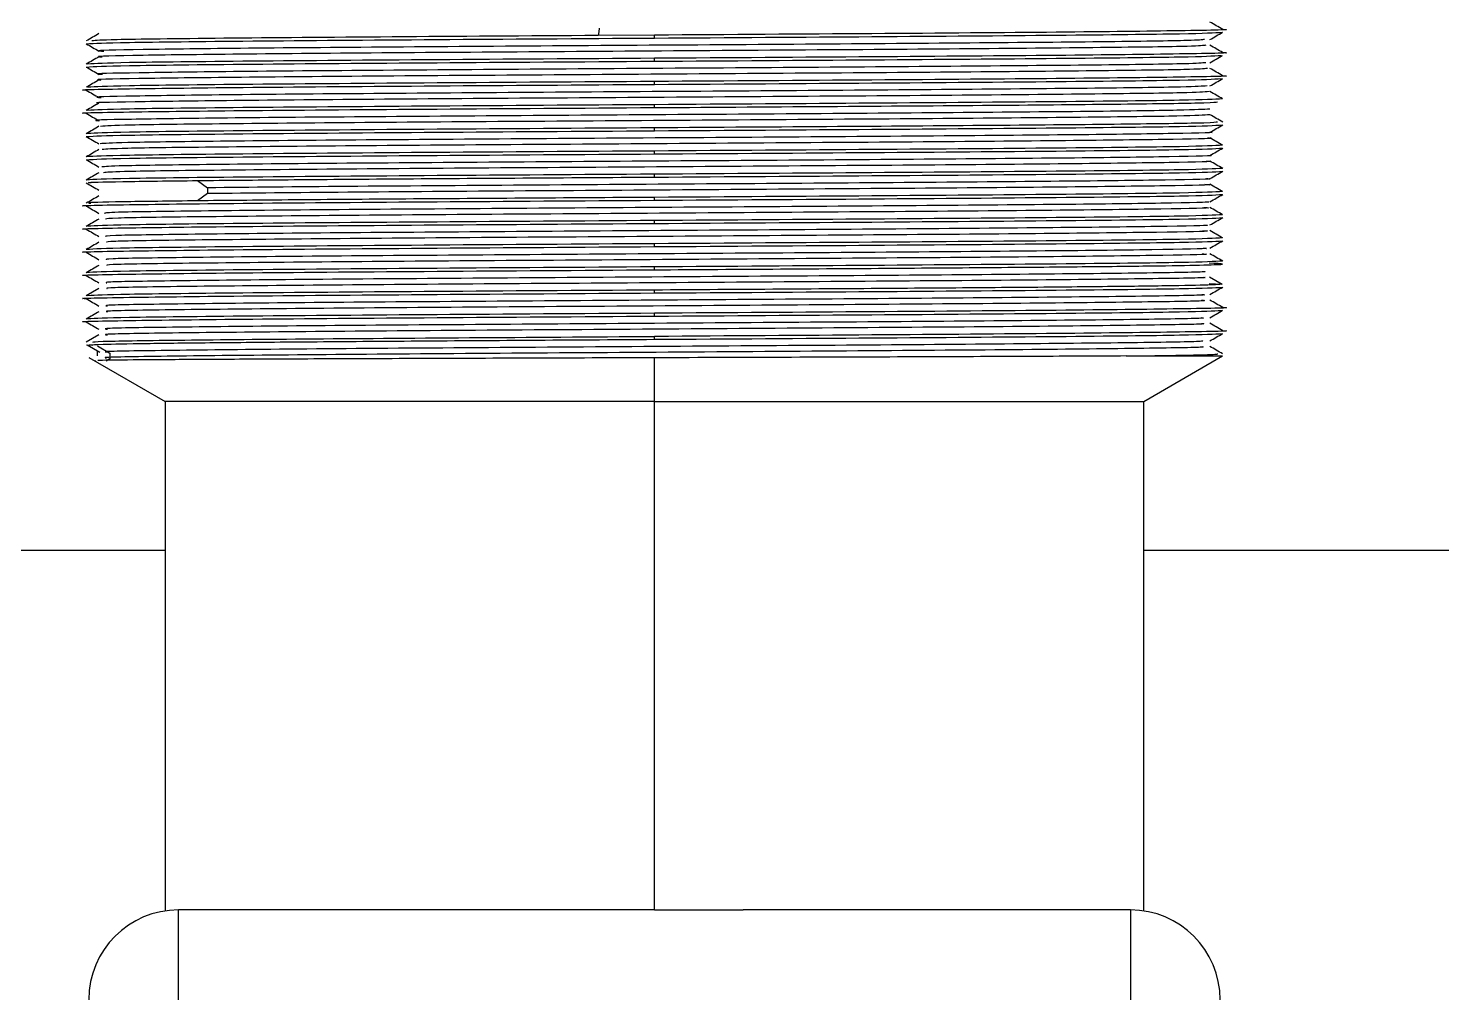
# Model space of a CAD drawing. Header units: millimetres. Extents: x 101 to 291, y 114 to 180.
# Drawn here: x 249.4 to 257.27, y 171.7 to 177.11 of the extents above; entities that cross this region are included whole.
import ezdxf

# ---------------------------------------------------------------- set-up
doc = ezdxf.new("R2010")
doc.units = ezdxf.units.MM

msp = doc.modelspace()

# ---------------------------------------------------------------- linework, layer by layer
at = {"color": 7, "linetype": 'Continuous', "lineweight": 25}
for p, q in [((252.8836, 177.069), (252.5696, 177.067)), ((252.8836, 177.0529), (252.8836, 177.069)), ((252.8836, 176.9239), (252.8836, 176.94)), ((252.8836, 176.7949), (252.8836, 176.811)), ((252.8836, 176.6659), (252.8836, 176.682)), ((252.8836, 176.5369), (252.8836, 176.553)), ((252.8836, 176.4079), (252.8836, 176.424)), ((252.8836, 176.2789), (252.8836, 176.295)), ((250.3953, 176.2194), (250.3953, 176.1871)), ((252.8836, 176.1499), (252.8836, 176.166)), ((252.8836, 176.0209), (252.8836, 176.037)), ((252.8836, 175.8919), (252.8836, 175.908)), ((252.8836, 175.7629), (252.8836, 175.779)), ((255.9718, 175.6867), (256.0454, 175.6822)), ((249.7906, 175.6585), (249.7197, 175.6176)), ((252.8836, 175.6339), (252.8836, 175.65)), ((252.8836, 175.5049), (252.8836, 175.521)), ((252.8836, 175.3759), (252.8836, 175.392)), ((249.7561, 175.3415), (249.7208, 175.3441)), ((249.7824, 175.3395), (249.8508, 175.2992)), ((249.7824, 175.2831), (249.7824, 175.3119)), ((249.8508, 175.2992), (249.8508, 175.267)), ((255.5096, 175.2831), (256.0472, 175.2831)), ((255.6086, 175.0299), (256.0472, 175.2831)), ((249.735, 175.2745), (250.1586, 175.0299)), ((249.7658, 175.2572), (249.7723, 175.2569)), ((249.8508, 175.267), (249.8303, 175.2549)), ((252.8836, 175.0299), (252.8836, 175.2731)), ((250.1586, 175.0299), (250.1586, 172.1942)), ((252.8836, 175.0299), (250.1586, 175.0299)), ((252.8836, 175.0299), (255.6086, 175.0299)), ((252.8836, 172.1999), (252.8836, 175.0299)), ((255.6086, 172.1942), (255.6086, 175.0299)), ((250.1586, 174.1999), (239.6086, 174.1999)), ((266.1586, 174.1999), (255.6086, 174.1999)), ((250.2336, 171.6999), (250.2336, 172.1999)), ((252.3904, 172.1999), (250.2336, 172.1999)), ((252.8836, 172.1999), (252.3904, 172.1999)), ((252.8836, 172.1999), (253.3768, 172.1999)), ((255.5336, 172.1999), (253.3768, 172.1999)), ((255.5336, 172.1999), (255.5336, 171.6999))]:
    msp.add_line(p, q, dxfattribs=at)
at = {"color": 7, "linetype": 'Continuous', "lineweight": 25, "flags": 128}
for points in [[(252.5765, 177.1072), (252.573, 177.0871), (252.5696, 177.0669)], [(250.3391, 176.2597), (250.3672, 176.2396), (250.3952, 176.2194)], [(250.3952, 176.1871), (250.3672, 176.1669), (250.3391, 176.1468)], [(256.0442, 175.6809), (256.0088, 175.7013), (255.9734, 175.7218)], [(249.7904, 175.4005), (249.755, 175.38), (249.7196, 175.3596)], [(249.7248, 175.3452), (249.7601, 175.3248), (249.7955, 175.3043)]]:
    msp.add_lwpolyline(points, dxfattribs=at)
at = {"color": 7, "linetype": 'Continuous', "lineweight": 25}
for centre, start, end in [((250.2336, 171.6999), 90, 180), ((255.5336, 171.6999), 0, 90)]:
    msp.add_arc(centre, 0.5, start, end, dxfattribs=at)
for points, knots in [([(256.0409, 177.1015), (256.043, 177.1014), (256.1273, 177.0986), (255.847, 177.0932), (255.1883, 177.0851), (254.1234, 177.0771), (253.2969, 177.0717), (252.8836, 177.069)], [0, 0, 0, 0, 0.006501, 0.254876, 0.503251, 0.751625, 1, 1, 1, 1]), ([(256.0478, 177.101), (256.0359, 177.1078), (256.0123, 177.1215), (255.9886, 177.1352), (255.9768, 177.142)], [0, 0, 0, 0, 0.499989, 1, 1, 1, 1]), ([(249.7905, 177.0775), (249.7787, 177.0707), (249.7551, 177.0571), (249.7316, 177.0435), (249.7198, 177.0367)], [0, 0, 0, 0, 0.499989, 1, 1, 1, 1]), ([(249.7199, 177.0207), (249.7317, 177.0139), (249.7552, 177.0003), (249.7788, 176.9867), (249.7906, 176.9799)], [0, 0, 0, 0, 0.500031, 1, 1, 1, 1]), ([(249.7201, 177.0206), (249.7677, 177.0233), (249.8628, 177.0287), (250.5943, 177.0367), (251.64, 177.0448), (252.4691, 177.0502), (252.8836, 177.0529)], [0, 0, 0, 0, 0.249949, 0.499966, 0.749983, 1, 1, 1, 1]), ([(252.5696, 177.067), (252.1744, 177.0644), (251.3839, 177.0591), (250.4362, 177.0513), (249.8242, 177.044), (249.7744, 177.0392), (249.7517, 177.037)], [0, 0, 0, 0, 0.260823, 0.521648, 0.782471, 1, 1, 1, 1]), ([(255.9541, 177.0128), (255.9398, 177.0107), (255.909, 177.0063), (255.4117, 176.9994), (254.6198, 176.9922), (253.6075, 176.985), (252.5094, 176.9778), (251.4586, 176.9706), (250.5708, 176.9635), (250.0013, 176.9563), (249.7478, 176.9512), (249.8034, 176.9485), (249.809, 176.9483)], [0, 0, 0, 0, 0.095592, 0.207071, 0.31855, 0.430028, 0.541506, 0.652984, 0.764462, 0.87594, 0.987418, 1, 1, 1, 1]), ([(255.9459, 177.0446), (255.932, 177.0427), (255.9005, 177.0384), (255.4107, 177.0317), (254.62, 177.0245), (253.6074, 177.0173), (252.5094, 177.0101), (251.4584, 177.0029), (250.5716, 176.9957), (249.9987, 176.9886), (249.7462, 176.9833), (249.8084, 176.9805), (249.8179, 176.9801)], [0, 0, 0, 0, 0.088219, 0.199698, 0.311176, 0.422655, 0.534132, 0.64561, 0.757087, 0.868565, 0.980043, 1, 1, 1, 1]), ([(252.8836, 177.0529), (253.2982, 177.0556), (254.1273, 177.0609), (255.173, 177.069), (255.9045, 177.0771), (255.9996, 177.0824), (256.0471, 177.0851)], [0, 0, 0, 0, 0.2500114, 0.500023, 0.7500343, 1, 1, 1, 1]), ([(255.9767, 177.0443), (255.9885, 177.0511), (256.0121, 177.0648), (256.0357, 177.0784), (256.0475, 177.0852)], [0, 0, 0, 0, 0.500011, 1, 1, 1, 1]), ([(256.0475, 176.9721), (256.0357, 176.979), (256.0122, 176.9926), (255.9886, 177.0062), (255.9768, 177.013)], [0, 0, 0, 0, 0.500011, 1, 1, 1, 1]), ([(249.7906, 176.9485), (249.7788, 176.9417), (249.7552, 176.9281), (249.7316, 176.9145), (249.7199, 176.9077)], [0, 0, 0, 0, 0.4999688, 1, 1, 1, 1]), ([(252.8836, 176.94), (252.469, 176.9373), (251.6399, 176.9319), (250.5947, 176.9239), (249.8681, 176.9159), (249.7734, 176.9106), (249.7268, 176.908)], [0, 0, 0, 0, 0.251767, 0.503533, 0.755299, 1, 1, 1, 1]), ([(256.0409, 176.9725), (256.043, 176.9724), (256.1273, 176.9697), (255.847, 176.9642), (255.1883, 176.9561), (254.1234, 176.9481), (253.2969, 176.9427), (252.8836, 176.94)], [0, 0, 0, 0, 0.006493, 0.25487, 0.503247, 0.751623, 1, 1, 1, 1]), ([(252.8836, 176.9239), (253.2982, 176.9266), (254.1274, 176.9319), (255.1725, 176.94), (255.8986, 176.948), (255.9932, 176.9533), (256.0398, 176.9559)], [0, 0, 0, 0, 0.251945, 0.50389, 0.755835, 1, 1, 1, 1]), ([(255.9767, 176.9154), (255.9885, 176.9222), (256.0121, 176.9358), (256.0356, 176.9494), (256.0474, 176.9562)], [0, 0, 0, 0, 0.499969, 1, 1, 1, 1]), ([(249.7198, 176.8917), (249.7316, 176.8849), (249.7552, 176.8713), (249.7787, 176.8576), (249.7905, 176.8508)], [0, 0, 0, 0, 0.500011, 1, 1, 1, 1]), ([(249.7201, 176.8916), (249.7677, 176.8943), (249.8628, 176.8997), (250.5943, 176.9078), (251.64, 176.9158), (252.4691, 176.9212), (252.8836, 176.9239)], [0, 0, 0, 0, 0.249949, 0.499966, 0.749983, 1, 1, 1, 1]), ([(255.9625, 176.8838), (255.9417, 176.8816), (255.898, 176.877), (255.3758, 176.87), (254.5686, 176.8628), (253.5483, 176.8556), (252.449, 176.8484), (251.4047, 176.8413), (250.529, 176.8341), (249.9803, 176.8269), (249.7399, 176.8219), (249.7973, 176.8194), (249.8005, 176.8193)], [0, 0, 0, 0, 0.101946, 0.213388, 0.324829, 0.43627, 0.547711, 0.659151, 0.77059, 0.882028, 0.993466, 1, 1, 1, 1]), ([(255.953, 176.9156), (255.9329, 176.9135), (255.8891, 176.9091), (255.3749, 176.9023), (254.5688, 176.8951), (253.5482, 176.8879), (252.449, 176.8807), (251.4045, 176.8735), (250.5299, 176.8663), (249.9775, 176.8592), (249.739, 176.8541), (249.8036, 176.8514), (249.8107, 176.8511)], [0, 0, 0, 0, 0.094568, 0.20601, 0.317453, 0.428894, 0.540336, 0.651776, 0.763216, 0.874655, 0.986093, 1, 1, 1, 1]), ([(256.0475, 176.8432), (256.0357, 176.85), (256.0121, 176.8636), (255.9886, 176.8772), (255.9768, 176.884)], [0, 0, 0, 0, 0.500011, 1, 1, 1, 1]), ([(249.7273, 176.7624), (249.7248, 176.7625), (249.6399, 176.7652), (249.92, 176.7707), (250.579, 176.7787), (251.6438, 176.7868), (252.4703, 176.7922), (252.8836, 176.7949)], [0, 0, 0, 0, 0.007486, 0.255614, 0.503742, 0.751871, 1, 1, 1, 1]), ([(249.7905, 176.8195), (249.7787, 176.8127), (249.7551, 176.7991), (249.7316, 176.7855), (249.7198, 176.7787)], [0, 0, 0, 0, 0.5, 1, 1, 1, 1]), ([(252.8836, 176.811), (252.469, 176.8083), (251.6399, 176.8029), (250.5947, 176.7949), (249.8679, 176.7869), (249.7733, 176.7816), (249.7266, 176.779)], [0, 0, 0, 0, 0.251719, 0.503438, 0.755157, 1, 1, 1, 1]), ([(255.9609, 176.7866), (255.9339, 176.7844), (255.8769, 176.7799), (255.3379, 176.7729), (254.5168, 176.7657), (253.4887, 176.7585), (252.3889, 176.7513), (251.3513, 176.7441), (250.489, 176.737), (249.9577, 176.7298), (249.732, 176.7248), (249.7978, 176.7223), (249.802, 176.7221)], [0, 0, 0, 0, 0.100849, 0.2122933, 0.3237382, 0.4351839, 0.5466304, 0.6580773, 0.7695249, 0.8809731, 0.9924214, 1, 1, 1, 1]), ([(256.0404, 176.8435), (256.0427, 176.8434), (256.1273, 176.8406), (255.8471, 176.8352), (255.1883, 176.8271), (254.1234, 176.8191), (253.2969, 176.8137), (252.8836, 176.811)], [0, 0, 0, 0, 0.006993, 0.255245, 0.503496, 0.751748, 1, 1, 1, 1]), ([(252.8836, 176.7949), (253.2982, 176.7976), (254.1274, 176.8029), (255.1725, 176.811), (255.8988, 176.819), (255.9934, 176.8243), (256.04, 176.8269)], [0, 0, 0, 0, 0.251874, 0.503748, 0.755622, 1, 1, 1, 1]), ([(255.9766, 176.7864), (255.9884, 176.7932), (256.012, 176.8068), (256.0356, 176.8204), (256.0474, 176.8272)], [0, 0, 0, 0, 0.500008, 1, 1, 1, 1]), ([(249.7197, 176.7627), (249.7315, 176.7559), (249.7551, 176.7423), (249.7787, 176.7287), (249.7905, 176.7219)], [0, 0, 0, 0, 0.500011, 1, 1, 1, 1]), ([(255.9718, 176.7548), (255.9436, 176.7525), (255.8864, 176.7477), (255.3387, 176.7406), (254.5166, 176.7334), (253.4888, 176.7262), (252.3888, 176.7191), (251.3515, 176.7119), (250.4881, 176.7047), (249.9607, 176.6973), (249.7325, 176.6931), (249.7903, 176.6903), (249.7905, 176.6903)], [0, 0, 0, 0, 0.108214, 0.219654, 0.331094, 0.442535, 0.553977, 0.66542, 0.776863, 0.888306, 0.99975, 1, 1, 1, 1]), ([(256.0471, 176.7142), (255.9996, 176.7116), (255.9045, 176.7062), (255.173, 176.6981), (254.1273, 176.6901), (253.2982, 176.6847), (252.8836, 176.682)], [0, 0, 0, 0, 0.24995, 0.499966, 0.749983, 1, 1, 1, 1]), ([(252.8836, 176.6659), (253.2294, 176.6681), (253.921, 176.6726), (254.8503, 176.6793), (255.5595, 176.6861), (255.9892, 176.6923), (256.0098, 176.6964), (256.0189, 176.6981)], [0, 0, 0, 0, 0.208831, 0.417662, 0.626492, 0.835323, 1, 1, 1, 1]), ([(256.0474, 176.7142), (256.0356, 176.721), (256.012, 176.7346), (255.9884, 176.7482), (255.9767, 176.755)], [0, 0, 0, 0, 0.499969, 1, 1, 1, 1]), ([(249.7274, 176.6334), (249.7249, 176.6335), (249.6399, 176.6362), (249.92, 176.6417), (250.579, 176.6497), (251.6438, 176.6578), (252.4703, 176.6632), (252.8836, 176.6659)], [0, 0, 0, 0, 0.0075366, 0.2556524, 0.5037679, 0.7518837, 1, 1, 1, 1]), ([(249.7196, 176.6338), (249.7314, 176.627), (249.7551, 176.6133), (249.7787, 176.5997), (249.7905, 176.5929)], [0, 0, 0, 0, 0.49998, 1, 1, 1, 1]), ([(249.7904, 176.6905), (249.7786, 176.6837), (249.7551, 176.6701), (249.7315, 176.6565), (249.7197, 176.6497)], [0, 0, 0, 0, 0.500011, 1, 1, 1, 1]), ([(255.9757, 176.6578), (255.9402, 176.6554), (255.8691, 176.6507), (255.3003, 176.6435), (254.4641, 176.6363), (253.429, 176.6291), (252.3287, 176.6219), (251.2985, 176.6147), (250.4489, 176.6076), (249.9393, 176.6004), (249.7253, 176.5955), (249.7917, 176.5931), (249.7926, 176.5931)], [0, 0, 0, 0, 0.110067, 0.221125, 0.332183, 0.443241, 0.554299, 0.665357, 0.776414, 0.88747, 0.998526, 1, 1, 1, 1]), ([(252.8836, 176.682), (252.469, 176.6793), (251.6399, 176.6739), (250.5947, 176.6659), (249.8683, 176.6579), (249.7736, 176.6526), (249.727, 176.65)], [0, 0, 0, 0, 0.251828, 0.503656, 0.755483, 1, 1, 1, 1]), ([(255.9774, 176.6256), (255.9417, 176.6232), (255.8705, 176.6184), (255.3005, 176.6112), (254.4642, 176.604), (253.4287, 176.5968), (252.3297, 176.5897), (251.2951, 176.5825), (250.4616, 176.5753), (249.9007, 176.5682), (249.832, 176.5635), (249.7985, 176.5612)], [0, 0, 0, 0, 0.111696, 0.223393, 0.335091, 0.446788, 0.558485, 0.670181, 0.781877, 0.893572, 1, 1, 1, 1]), ([(256.0477, 176.5851), (256.0359, 176.5919), (256.0122, 176.6055), (255.9886, 176.6192), (255.9768, 176.626)], [0, 0, 0, 0, 0.50002, 1, 1, 1, 1]), ([(249.7905, 176.5615), (249.7787, 176.5547), (249.7551, 176.541), (249.7314, 176.5274), (249.7196, 176.5206)], [0, 0, 0, 0, 0.49998, 1, 1, 1, 1]), ([(249.7201, 176.5046), (249.7677, 176.5073), (249.8628, 176.5127), (250.5943, 176.5207), (251.64, 176.5288), (252.4691, 176.5342), (252.8836, 176.5369)], [0, 0, 0, 0, 0.249949, 0.499966, 0.749983, 1, 1, 1, 1]), ([(252.8836, 176.553), (252.469, 176.5503), (251.6399, 176.5449), (250.5947, 176.5369), (249.8682, 176.5289), (249.7736, 176.5236), (249.727, 176.521)], [0, 0, 0, 0, 0.2518148, 0.503629, 0.7554431, 1, 1, 1, 1]), ([(256.0189, 176.5853), (256.0098, 176.5835), (255.9892, 176.5795), (255.5595, 176.5732), (254.8503, 176.5665), (253.921, 176.5597), (253.2294, 176.5552), (252.8836, 176.553)], [0, 0, 0, 0, 0.164659, 0.373494, 0.582329, 0.791165, 1, 1, 1, 1]), ([(252.8836, 176.5369), (253.2982, 176.5396), (254.1273, 176.5449), (255.173, 176.553), (255.9045, 176.5611), (255.9996, 176.5664), (256.0471, 176.5691)], [0, 0, 0, 0, 0.250011, 0.500023, 0.750034, 1, 1, 1, 1]), ([(255.9767, 176.5284), (255.9885, 176.5352), (256.0121, 176.5488), (256.0358, 176.5625), (256.0476, 176.5693)], [0, 0, 0, 0, 0.49998, 1, 1, 1, 1]), ([(249.7195, 176.5048), (249.7313, 176.498), (249.755, 176.4843), (249.7786, 176.4707), (249.7904, 176.4639)], [0, 0, 0, 0, 0.49998, 1, 1, 1, 1]), ([(255.975, 176.5286), (255.9756, 176.5285), (256.0338, 176.5262), (255.8034, 176.5213), (255.2731, 176.5141), (254.4079, 176.5069), (253.3696, 176.4997), (252.2697, 176.4925), (251.243, 176.4854), (250.4231, 176.4782), (249.8793, 176.4711), (249.8241, 176.4664), (249.7971, 176.4641)], [0, 0, 0, 0, 0.001175, 0.112632, 0.22409, 0.335548, 0.447007, 0.558467, 0.669927, 0.781388, 0.892849, 1, 1, 1, 1]), ([(255.9638, 176.4968), (255.9685, 176.4966), (256.0341, 176.494), (255.8067, 176.489), (255.2723, 176.4818), (254.4082, 176.4746), (253.3695, 176.4674), (252.2698, 176.4603), (251.2427, 176.4531), (250.4238, 176.4459), (249.8886, 176.4389), (249.8336, 176.4344), (249.8077, 176.4323)], [0, 0, 0, 0, 0.008542, 0.12, 0.231459, 0.342918, 0.454378, 0.565839, 0.6773, 0.788762, 0.900225, 1, 1, 1, 1]), ([(256.0476, 176.4561), (256.0358, 176.4629), (256.0121, 176.4765), (255.9885, 176.4902), (255.9767, 176.497)], [0, 0, 0, 0, 0.49998, 1, 1, 1, 1]), ([(249.7905, 176.4325), (249.7787, 176.4257), (249.755, 176.4121), (249.7314, 176.3984), (249.7195, 176.3916)], [0, 0, 0, 0, 0.5, 1, 1, 1, 1]), ([(252.8836, 176.424), (252.4691, 176.4213), (251.64, 176.4159), (250.5943, 176.4079), (249.8627, 176.3998), (249.7676, 176.3944), (249.7201, 176.3917)], [0, 0, 0, 0, 0.250012, 0.500023, 0.750035, 1, 1, 1, 1]), ([(249.7201, 176.3756), (249.7677, 176.3783), (249.8628, 176.3837), (250.5943, 176.3917), (251.64, 176.3998), (252.4691, 176.4052), (252.8836, 176.4079)], [0, 0, 0, 0, 0.249949, 0.499966, 0.749983, 1, 1, 1, 1]), ([(255.9656, 176.3996), (255.9691, 176.3994), (256.0261, 176.3969), (255.7837, 176.3919), (255.232, 176.3847), (254.3545, 176.3775), (253.3093, 176.3703), (252.2102, 176.3631), (251.1912, 176.356), (250.3863, 176.3488), (249.8678, 176.3418), (249.8261, 176.3372), (249.8063, 176.3351)], [0, 0, 0, 0, 0.007224, 0.118703, 0.230182, 0.341661, 0.453139, 0.564617, 0.676095, 0.787572, 0.89905, 1, 1, 1, 1]), ([(256.0471, 176.4562), (255.9996, 176.4536), (255.9045, 176.4482), (255.173, 176.4401), (254.1273, 176.4321), (253.2982, 176.4267), (252.8836, 176.424)], [0, 0, 0, 0, 0.24995, 0.499966, 0.749983, 1, 1, 1, 1]), ([(252.8836, 176.4079), (253.2982, 176.4106), (254.1273, 176.4159), (255.173, 176.424), (255.9045, 176.4321), (255.9996, 176.4374), (256.0471, 176.4401)], [0, 0, 0, 0, 0.250011, 0.500023, 0.750034, 1, 1, 1, 1]), ([(255.9767, 176.3994), (255.9885, 176.4062), (256.0121, 176.4198), (256.0358, 176.4335), (256.0476, 176.4403)], [0, 0, 0, 0, 0.50002, 1, 1, 1, 1]), ([(249.7196, 176.3758), (249.7314, 176.369), (249.7551, 176.3554), (249.7787, 176.3417), (249.7905, 176.3349)], [0, 0, 0, 0, 0.49998, 1, 1, 1, 1]), ([(249.7906, 176.3035), (249.7787, 176.2967), (249.7551, 176.2831), (249.7315, 176.2694), (249.7196, 176.2626)], [0, 0, 0, 0, 0.50002, 1, 1, 1, 1]), ([(255.9557, 176.3677), (255.9632, 176.3674), (256.0272, 176.3647), (255.7867, 176.3596), (255.2313, 176.3524), (254.3548, 176.3452), (253.3093, 176.3381), (252.2103, 176.3309), (251.1909, 176.3237), (250.3871, 176.3165), (249.8766, 176.3097), (249.8347, 176.3053), (249.8155, 176.3033)], [0, 0, 0, 0, 0.014603, 0.126082, 0.237561, 0.349039, 0.460517, 0.571995, 0.683472, 0.79495, 0.906427, 1, 1, 1, 1]), ([(256.0471, 176.3272), (255.9996, 176.3246), (255.9045, 176.3192), (255.173, 176.3111), (254.1273, 176.3031), (253.2982, 176.2977), (252.8836, 176.295)], [0, 0, 0, 0, 0.24995, 0.499966, 0.749983, 1, 1, 1, 1]), ([(252.8836, 176.2789), (253.2982, 176.2816), (254.1273, 176.2869), (255.173, 176.295), (255.9045, 176.3031), (255.9996, 176.3084), (256.0471, 176.3111)], [0, 0, 0, 0, 0.2500114, 0.500023, 0.7500343, 1, 1, 1, 1]), ([(256.0476, 176.3271), (256.0357, 176.3339), (256.0121, 176.3475), (255.9885, 176.3612), (255.9766, 176.368)], [0, 0, 0, 0, 0.50002, 1, 1, 1, 1]), ([(255.9768, 176.2704), (255.9886, 176.2772), (256.0123, 176.2909), (256.0359, 176.3045), (256.0477, 176.3113)], [0, 0, 0, 0, 0.49998, 1, 1, 1, 1]), ([(249.7195, 176.2468), (249.7313, 176.24), (249.7549, 176.2264), (249.7786, 176.2127), (249.7904, 176.2059)], [0, 0, 0, 0, 0.50002, 1, 1, 1, 1]), ([(252.8836, 176.295), (252.4691, 176.2923), (251.64, 176.2869), (250.5943, 176.2789), (249.8627, 176.2708), (249.7676, 176.2654), (249.7201, 176.2627)], [0, 0, 0, 0, 0.250012, 0.500023, 0.750035, 1, 1, 1, 1]), ([(249.7472, 176.2464), (249.739, 176.2471), (249.7067, 176.2496), (249.886, 176.254), (250.188, 176.2578), (250.3391, 176.2597)], [0, 0, 0, 0, 0.146099, 0.57305, 1, 1, 1, 1]), ([(250.3391, 176.2597), (250.4989, 176.2613), (250.8185, 176.2645), (251.4472, 176.2693), (252.1441, 176.2741), (252.6371, 176.2773), (252.8836, 176.2789)], [0, 0, 0, 0, 0.2499998, 0.5000003, 0.7499992, 1, 1, 1, 1]), ([(255.9484, 176.2388), (255.9582, 176.2383), (256.0202, 176.2355), (255.7655, 176.2302), (255.1895, 176.223), (254.3012, 176.2158), (253.2481, 176.2087), (252.1542, 176.2015), (251.1278, 176.1943), (250.6394, 176.1895), (250.3952, 176.1871)], [0, 0, 0, 0, 0.026204, 0.165319, 0.304434, 0.443548, 0.582662, 0.721775, 0.860888, 1, 1, 1, 1]), ([(255.9569, 176.2706), (255.963, 176.2703), (256.0184, 176.2676), (255.7629, 176.2625), (255.1902, 176.2553), (254.3009, 176.2481), (253.2481, 176.2409), (252.1542, 176.2338), (251.1278, 176.2266), (250.6395, 176.2218), (250.3953, 176.2194)], [0, 0, 0, 0, 0.017154, 0.157561, 0.297969, 0.438377, 0.578784, 0.71919, 0.859595, 1, 1, 1, 1]), ([(256.0476, 176.1981), (256.0358, 176.2049), (256.0122, 176.2186), (255.9885, 176.2322), (255.9767, 176.239)], [0, 0, 0, 0, 0.50002, 1, 1, 1, 1]), ([(249.7264, 176.1174), (249.7242, 176.1175), (249.6399, 176.1202), (249.9203, 176.1257), (250.5789, 176.1338), (251.6438, 176.1418), (252.4704, 176.1472), (252.8836, 176.1499)], [0, 0, 0, 0, 0.006543, 0.254907, 0.503271, 0.751635, 1, 1, 1, 1]), ([(249.7905, 176.1745), (249.7787, 176.1677), (249.755, 176.1541), (249.7314, 176.1404), (249.7196, 176.1336)], [0, 0, 0, 0, 0.50002, 1, 1, 1, 1]), ([(250.3391, 176.1468), (250.1882, 176.1449), (249.8866, 176.1411), (249.7079, 176.1368), (249.7384, 176.1343), (249.7455, 176.1338)], [0, 0, 0, 0, 0.433753, 0.867507, 1, 1, 1, 1]), ([(252.8836, 176.166), (252.6371, 176.1644), (252.1441, 176.1612), (251.4472, 176.1564), (250.8185, 176.1516), (250.4989, 176.1484), (250.3391, 176.1468)], [0, 0, 0, 0, 0.250001, 0.5, 0.75, 1, 1, 1, 1]), ([(256.0471, 176.1982), (255.9996, 176.1956), (255.9045, 176.1902), (255.173, 176.1821), (254.1273, 176.1741), (253.2982, 176.1687), (252.8836, 176.166)], [0, 0, 0, 0, 0.24995, 0.499966, 0.749983, 1, 1, 1, 1]), ([(252.8836, 176.1499), (253.2982, 176.1526), (254.1273, 176.1579), (255.173, 176.166), (255.9045, 176.1741), (255.9996, 176.1794), (256.0471, 176.1821)], [0, 0, 0, 0, 0.2500114, 0.500023, 0.7500343, 1, 1, 1, 1]), ([(255.9767, 176.1414), (255.9885, 176.1482), (256.0121, 176.1618), (256.0358, 176.1755), (256.0476, 176.1823)], [0, 0, 0, 0, 0.499989, 1, 1, 1, 1]), ([(249.7196, 176.1178), (249.7314, 176.111), (249.755, 176.0974), (249.7787, 176.0837), (249.7905, 176.0769)], [0, 0, 0, 0, 0.499992, 1, 1, 1, 1]), ([(255.9497, 176.1416), (255.9576, 176.1411), (256.0103, 176.1383), (255.7404, 176.1331), (255.1475, 176.1259), (254.2462, 176.1187), (253.1884, 176.1115), (252.092, 176.1044), (251.0893, 176.0972), (250.3155, 176.09), (249.8457, 176.0833), (249.8286, 176.079), (249.8211, 176.0771)], [0, 0, 0, 0, 0.019677, 0.131152, 0.242626, 0.3541, 0.465573, 0.577046, 0.688518, 0.79999, 0.911461, 1, 1, 1, 1]), ([(255.9425, 176.1098), (255.954, 176.1092), (256.0127, 176.1062), (255.7428, 176.1008), (255.1469, 176.0936), (254.2464, 176.0864), (253.1883, 176.0793), (252.0921, 176.0721), (251.089, 176.0649), (250.3164, 176.0577), (249.8535, 176.0512), (249.8352, 176.047), (249.8275, 176.0453)], [0, 0, 0, 0, 0.027058, 0.138533, 0.250006, 0.361479, 0.472951, 0.584423, 0.695894, 0.807365, 0.918836, 1, 1, 1, 1]), ([(256.0471, 176.0692), (255.9996, 176.0666), (255.9045, 176.0612), (255.173, 176.0531), (254.1273, 176.0451), (253.2982, 176.0397), (252.8836, 176.037)], [0, 0, 0, 0, 0.24995, 0.499966, 0.749983, 1, 1, 1, 1]), ([(256.0475, 176.0691), (256.0357, 176.0759), (256.0121, 176.0895), (255.9884, 176.1032), (255.9766, 176.11)], [0, 0, 0, 0, 0.5, 1, 1, 1, 1]), ([(249.7266, 175.9884), (249.7244, 175.9885), (249.6399, 175.9912), (249.9202, 175.9967), (250.5789, 176.0047), (251.6438, 176.0128), (252.4703, 176.0182), (252.8836, 176.0209)], [0, 0, 0, 0, 0.006772, 0.255079, 0.503386, 0.751693, 1, 1, 1, 1]), ([(249.7905, 176.0455), (249.7787, 176.0387), (249.7551, 176.0251), (249.7314, 176.0114), (249.7196, 176.0046)], [0, 0, 0, 0, 0.499989, 1, 1, 1, 1]), ([(249.7197, 175.9888), (249.7315, 175.982), (249.7551, 175.9683), (249.7787, 175.9547), (249.7906, 175.9479)], [0, 0, 0, 0, 0.49998, 1, 1, 1, 1]), ([(252.8836, 176.037), (252.469, 176.0343), (251.6399, 176.0289), (250.5947, 176.0209), (249.8689, 176.0129), (249.7743, 176.0076), (249.7278, 176.005)], [0, 0, 0, 0, 0.252026, 0.504052, 0.756077, 1, 1, 1, 1]), ([(255.9433, 176.0126), (255.9527, 176.012), (256.0022, 176.0091), (255.717, 176.0037), (255.1041, 175.9965), (254.1913, 175.9893), (253.1278, 175.9821), (252.0333, 175.975), (251.0393, 175.9678), (250.2815, 175.9606), (249.8349, 175.954), (249.829, 175.9498), (249.8265, 175.9481)], [0, 0, 0, 0, 0.026122, 0.1375527, 0.248984, 0.3604153, 0.4718467, 0.5832779, 0.6947085, 0.8061387, 0.9175683, 1, 1, 1, 1]), ([(252.8836, 176.0209), (253.2982, 176.0236), (254.1273, 176.0289), (255.173, 176.037), (255.9045, 176.0451), (255.9996, 176.0504), (256.0471, 176.0531)], [0, 0, 0, 0, 0.2500114, 0.500023, 0.7500343, 1, 1, 1, 1]), ([(255.9768, 176.0124), (255.9886, 176.0192), (256.0123, 176.0329), (256.0359, 176.0465), (256.0477, 176.0533)], [0, 0, 0, 0, 0.49998, 1, 1, 1, 1]), ([(249.7906, 175.9165), (249.7788, 175.9097), (249.7552, 175.896), (249.7315, 175.8824), (249.7197, 175.8756)], [0, 0, 0, 0, 0.5, 1, 1, 1, 1]), ([(252.8836, 175.908), (252.4691, 175.9053), (251.64, 175.8999), (250.5943, 175.8919), (249.8627, 175.8838), (249.7676, 175.8784), (249.7201, 175.8758)], [0, 0, 0, 0, 0.250012, 0.500023, 0.750035, 1, 1, 1, 1]), ([(255.9375, 175.9808), (255.9502, 175.9801), (256.0052, 175.9769), (255.7191, 175.9714), (255.1036, 175.9642), (254.1915, 175.9571), (253.1277, 175.9499), (252.0334, 175.9427), (251.039, 175.9355), (250.2825, 175.9283), (249.8422, 175.9219), (249.8347, 175.9179), (249.8316, 175.9163)], [0, 0, 0, 0, 0.0334768, 0.1449053, 0.2563343, 0.3677635, 0.4791927, 0.5906215, 0.70205, 0.813478, 0.9249052, 1, 1, 1, 1]), ([(256.0471, 175.9402), (255.9996, 175.9376), (255.9045, 175.9322), (255.173, 175.9241), (254.1273, 175.9161), (253.2982, 175.9107), (252.8836, 175.908)], [0, 0, 0, 0, 0.24995, 0.499966, 0.749983, 1, 1, 1, 1]), ([(252.8836, 175.8919), (253.2982, 175.8946), (254.1273, 175.8999), (255.173, 175.908), (255.9045, 175.9161), (255.9996, 175.9214), (256.0471, 175.9241)], [0, 0, 0, 0, 0.250011, 0.500023, 0.750034, 1, 1, 1, 1]), ([(256.0476, 175.9401), (256.0358, 175.9469), (256.0121, 175.9606), (255.9885, 175.9742), (255.9767, 175.981)], [0, 0, 0, 0, 0.50002, 1, 1, 1, 1]), ([(255.9768, 175.8834), (255.9886, 175.8902), (256.0123, 175.9039), (256.0359, 175.9175), (256.0477, 175.9243)], [0, 0, 0, 0, 0.50002, 1, 1, 1, 1]), ([(249.7262, 175.8594), (249.7241, 175.8595), (249.6399, 175.8623), (249.9203, 175.8677), (250.5789, 175.8757), (251.6438, 175.8838), (252.4704, 175.8892), (252.8836, 175.8919)], [0, 0, 0, 0, 0.006356, 0.254767, 0.503177, 0.751588, 1, 1, 1, 1]), ([(249.7196, 175.8598), (249.7314, 175.853), (249.755, 175.8394), (249.7786, 175.8257), (249.7905, 175.8189)], [0, 0, 0, 0, 0.499989, 1, 1, 1, 1]), ([(255.9382, 175.8836), (255.9483, 175.8829), (255.9935, 175.8798), (255.692, 175.8743), (255.0598, 175.8671), (254.1358, 175.8599), (253.0671, 175.8528), (251.975, 175.8456), (250.99, 175.8384), (250.2487, 175.8312), (249.8249, 175.8248), (249.8293, 175.8207), (249.831, 175.8191)], [0, 0, 0, 0, 0.032269, 0.143726, 0.255182, 0.36664, 0.478098, 0.589556, 0.701016, 0.812476, 0.923936, 1, 1, 1, 1]), ([(255.9338, 175.8518), (255.9469, 175.8509), (255.9972, 175.8477), (255.6939, 175.842), (255.0593, 175.8348), (254.136, 175.8277), (253.067, 175.8205), (251.9751, 175.8133), (250.9897, 175.8061), (250.2498, 175.7989), (249.8317, 175.7926), (249.8339, 175.7888), (249.8347, 175.7873)], [0, 0, 0, 0, 0.039578, 0.151032, 0.262486, 0.373941, 0.485397, 0.596853, 0.70831, 0.819768, 0.931226, 1, 1, 1, 1]), ([(256.0476, 175.8111), (256.0358, 175.8179), (256.0122, 175.8316), (255.9886, 175.8452), (255.9767, 175.852)], [0, 0, 0, 0, 0.499989, 1, 1, 1, 1]), ([(249.7267, 175.7304), (249.7244, 175.7305), (249.6399, 175.7333), (249.9202, 175.7387), (250.579, 175.7467), (251.6438, 175.7548), (252.4703, 175.7602), (252.8836, 175.7629)], [0, 0, 0, 0, 0.006836, 0.255127, 0.503418, 0.751709, 1, 1, 1, 1]), ([(249.7906, 175.7875), (249.7788, 175.7807), (249.7551, 175.7671), (249.7315, 175.7534), (249.7197, 175.7466)], [0, 0, 0, 0, 0.500031, 1, 1, 1, 1]), ([(252.8836, 175.779), (252.4691, 175.7763), (251.64, 175.7709), (250.5943, 175.7629), (249.8627, 175.7548), (249.7676, 175.7494), (249.7201, 175.7468)], [0, 0, 0, 0, 0.250012, 0.500023, 0.750035, 1, 1, 1, 1]), ([(255.9403, 175.7537), (255.946, 175.7532), (255.9773, 175.7502), (255.6621, 175.7449), (255.0159, 175.7377), (254.0796, 175.7305), (253.0063, 175.7234), (251.9169, 175.7162), (250.9414, 175.709), (250.2168, 175.7018), (249.8148, 175.6955), (249.8288, 175.6916), (249.8342, 175.6901)], [0, 0, 0, 0, 0.024759, 0.137776, 0.250794, 0.363812, 0.476831, 0.58985, 0.702869, 0.815888, 0.928906, 1, 1, 1, 1]), ([(256.0471, 175.8112), (255.9996, 175.8086), (255.9045, 175.8032), (255.173, 175.7951), (254.1273, 175.7871), (253.2982, 175.7817), (252.8836, 175.779)], [0, 0, 0, 0, 0.24995, 0.499966, 0.749983, 1, 1, 1, 1]), ([(252.8836, 175.7629), (253.1195, 175.7644), (253.5913, 175.7675), (254.2636, 175.7721), (254.8673, 175.7767), (255.3719, 175.7812), (255.7533, 175.7858), (255.9888, 175.7904), (256.0806, 175.795), (256.0081, 175.7981), (255.9718, 175.7996)], [0, 0, 0, 0, 0.125, 0.25, 0.375, 0.5, 0.625, 0.75, 0.875, 1, 1, 1, 1]), ([(249.7197, 175.7308), (249.7315, 175.724), (249.7551, 175.7103), (249.7787, 175.6967), (249.7906, 175.6899)], [0, 0, 0, 0, 0.500011, 1, 1, 1, 1]), ([(255.9396, 175.7215), (255.9458, 175.721), (255.9783, 175.718), (255.6627, 175.7126), (255.0158, 175.7055), (254.0797, 175.6983), (253.0063, 175.6911), (251.917, 175.6839), (250.941, 175.6767), (250.2179, 175.6695), (249.821, 175.6634), (249.8324, 175.6596), (249.8365, 175.6583)], [0, 0, 0, 0, 0.026726, 0.140369, 0.254014, 0.367659, 0.481304, 0.59495, 0.708596, 0.822241, 0.935886, 1, 1, 1, 1]), ([(256.0312, 175.6813), (256.017, 175.68), (255.9852, 175.6773), (255.7499, 175.673), (255.3728, 175.6684), (254.867, 175.6638), (254.2637, 175.6592), (253.5912, 175.6546), (253.1195, 175.6515), (252.8836, 175.65)], [0, 0, 0, 0, 0.1183889, 0.2653241, 0.412259, 0.5591946, 0.7061299, 0.8530647, 1, 1, 1, 1]), ([(249.7264, 175.6014), (249.7242, 175.6015), (249.6399, 175.6042), (249.9203, 175.6097), (250.5789, 175.6177), (251.6438, 175.6258), (252.4704, 175.6312), (252.8836, 175.6339)], [0, 0, 0, 0, 0.006565, 0.254924, 0.503282, 0.751641, 1, 1, 1, 1]), ([(249.7196, 175.6018), (249.7314, 175.595), (249.7551, 175.5813), (249.7787, 175.5677), (249.7905, 175.5609)], [0, 0, 0, 0, 0.499989, 1, 1, 1, 1]), ([(252.8836, 175.65), (252.469, 175.6473), (251.6399, 175.6419), (250.5947, 175.6339), (249.8684, 175.6259), (249.7738, 175.6206), (249.7272, 175.618)], [0, 0, 0, 0, 0.251877, 0.503753, 0.755628, 1, 1, 1, 1]), ([(255.9317, 175.6256), (255.9414, 175.6246), (255.9756, 175.6213), (255.6386, 175.6155), (254.9691, 175.6083), (254.0235, 175.6012), (252.9454, 175.594), (251.8594, 175.5868), (250.8935, 175.5796), (250.1861, 175.5724), (249.8055, 175.5662), (249.8281, 175.5625), (249.8364, 175.5611)], [0, 0, 0, 0, 0.0445, 0.155961, 0.267422, 0.378884, 0.490346, 0.601808, 0.713271, 0.824735, 0.936199, 1, 1, 1, 1]), ([(255.93, 175.5938), (255.9421, 175.5927), (255.9803, 175.5891), (255.6402, 175.5832), (254.9687, 175.5761), (254.0236, 175.5689), (252.9453, 175.5617), (251.8595, 175.5545), (250.8931, 175.5473), (250.1874, 175.5401), (249.8111, 175.5341), (249.8307, 175.5305), (249.8374, 175.5293)], [0, 0, 0, 0, 0.051694, 0.163151, 0.274609, 0.386067, 0.497525, 0.608984, 0.720444, 0.831904, 0.943365, 1, 1, 1, 1]), ([(252.8836, 175.6339), (253.2982, 175.6366), (254.1273, 175.6419), (255.173, 175.65), (255.9045, 175.6581), (255.9996, 175.6634), (256.0471, 175.6661)], [0, 0, 0, 0, 0.2500114, 0.500023, 0.7500343, 1, 1, 1, 1]), ([(255.9768, 175.6254), (255.9886, 175.6322), (256.0122, 175.6458), (256.0359, 175.6595), (256.0477, 175.6663)], [0, 0, 0, 0, 0.499989, 1, 1, 1, 1]), ([(256.0477, 175.5531), (256.0358, 175.5599), (256.0122, 175.5735), (255.9886, 175.5872), (255.9768, 175.594)], [0, 0, 0, 0, 0.500008, 1, 1, 1, 1]), ([(249.7906, 175.5295), (249.7788, 175.5227), (249.7551, 175.5091), (249.7315, 175.4954), (249.7197, 175.4886)], [0, 0, 0, 0, 0.5, 1, 1, 1, 1]), ([(252.8836, 175.521), (252.469, 175.5183), (251.6399, 175.5129), (250.5947, 175.5049), (249.8685, 175.4969), (249.7739, 175.4916), (249.7274, 175.489)], [0, 0, 0, 0, 0.2519109, 0.5038212, 0.7557313, 1, 1, 1, 1]), ([(256.04, 175.5535), (256.0424, 175.5534), (256.1273, 175.5506), (255.8472, 175.5452), (255.1882, 175.5371), (254.1234, 175.5291), (253.2969, 175.5237), (252.8836, 175.521)], [0, 0, 0, 0, 0.007444, 0.255583, 0.503722, 0.751861, 1, 1, 1, 1]), ([(252.8836, 175.5049), (253.2982, 175.5076), (254.1274, 175.5129), (255.1725, 175.521), (255.899, 175.529), (255.9936, 175.5343), (256.0402, 175.5369)], [0, 0, 0, 0, 0.251818, 0.503636, 0.755454, 1, 1, 1, 1]), ([(255.9767, 175.4964), (255.9885, 175.5032), (256.0121, 175.5168), (256.0357, 175.5305), (256.0475, 175.5373)], [0, 0, 0, 0, 0.499989, 1, 1, 1, 1]), ([(249.7269, 175.4724), (249.7246, 175.4725), (249.6399, 175.4752), (249.9201, 175.4807), (250.579, 175.4887), (251.6438, 175.4968), (252.4703, 175.5022), (252.8836, 175.5049)], [0, 0, 0, 0, 0.007068, 0.255301, 0.503534, 0.751767, 1, 1, 1, 1]), ([(249.7196, 175.4728), (249.7314, 175.466), (249.755, 175.4523), (249.7786, 175.4387), (249.7904, 175.4319)], [0, 0, 0, 0, 0.500014, 1, 1, 1, 1]), ([(255.9302, 175.4966), (255.9388, 175.4955), (255.9662, 175.492), (255.6102, 175.4861), (254.9226, 175.4789), (253.9666, 175.4718), (252.8845, 175.4646), (251.8021, 175.4574), (250.8464, 175.4502), (250.1565, 175.443), (249.7962, 175.437), (249.8269, 175.4333), (249.8374, 175.4321)], [0, 0, 0, 0, 0.050454, 0.161916, 0.273377, 0.384838, 0.496298, 0.607757, 0.719216, 0.830675, 0.942133, 1, 1, 1, 1]), ([(255.93, 175.4648), (255.9405, 175.4635), (255.9714, 175.4599), (255.6117, 175.4539), (254.9223, 175.4467), (253.9668, 175.4395), (252.8845, 175.4323), (251.8022, 175.4251), (250.8461, 175.4179), (250.1571, 175.4107), (249.7988, 175.4048), (249.8277, 175.4012), (249.8372, 175.4)], [0, 0, 0, 0, 0.057389, 0.168459, 0.279528, 0.390597, 0.501665, 0.612732, 0.723799, 0.834866, 0.945933, 1, 1, 1, 1]), ([(256.0476, 175.4241), (256.0358, 175.4309), (256.0121, 175.4445), (255.9885, 175.4582), (255.9767, 175.465)], [0, 0, 0, 0, 0.499989, 1, 1, 1, 1]), ([(249.7359, 175.3448), (249.7535, 175.3461), (249.7922, 175.3489), (250.0351, 175.3532), (250.4149, 175.3577), (250.9192, 175.3622), (251.5181, 175.3668), (252.1838, 175.3713), (252.6504, 175.3744), (252.8836, 175.3759)], [0, 0, 0, 0, 0.122418, 0.268682, 0.414945, 0.561209, 0.707472, 0.853736, 1, 1, 1, 1]), ([(249.7566, 175.36), (249.7617, 175.3616), (249.7742, 175.3655), (250.1899, 175.3716), (250.8984, 175.3784), (251.8355, 175.3852), (252.5342, 175.3897), (252.8836, 175.392)], [0, 0, 0, 0, 0.149125, 0.361843, 0.574562, 0.787281, 1, 1, 1, 1]), ([(255.9299, 175.3676), (255.9366, 175.3664), (255.9566, 175.3627), (255.5808, 175.3567), (254.8755, 175.3495), (253.9095, 175.3424), (252.8236, 175.3352), (251.7456, 175.328), (250.7984, 175.3208), (250.1332, 175.3136), (249.8012, 175.3082), (249.8267, 175.3052), (249.832, 175.3045)], [0, 0, 0, 0, 0.057971, 0.171968, 0.285965, 0.399963, 0.513961, 0.627959, 0.741956, 0.855952, 0.969948, 1, 1, 1, 1]), ([(256.0405, 175.4245), (256.0428, 175.4244), (256.1273, 175.4216), (255.8471, 175.4162), (255.1883, 175.4081), (254.1234, 175.4001), (253.2969, 175.3947), (252.8836, 175.392)], [0, 0, 0, 0, 0.006873, 0.2551549, 0.5034365, 0.7517184, 1, 1, 1, 1]), ([(252.8836, 175.3759), (253.2982, 175.3786), (254.1273, 175.3839), (255.173, 175.392), (255.9045, 175.4001), (255.9996, 175.4054), (256.0471, 175.4081)], [0, 0, 0, 0, 0.250011, 0.500023, 0.750034, 1, 1, 1, 1]), ([(255.9767, 175.3674), (255.9885, 175.3742), (256.0121, 175.3878), (256.0357, 175.4015), (256.0475, 175.4083)], [0, 0, 0, 0, 0.5000197, 1, 1, 1, 1]), ([(255.9309, 175.3358), (255.9393, 175.3344), (255.9623, 175.3306), (255.5821, 175.3245), (254.8752, 175.3173), (253.9096, 175.3101), (252.8235, 175.3029), (251.7457, 175.2957), (250.7982, 175.2885), (250.1336, 175.2813), (249.8022, 175.2759), (249.8267, 175.2729), (249.8316, 175.2724)], [0, 0, 0, 0, 0.064941, 0.178312, 0.291684, 0.405056, 0.518428, 0.6318, 0.745171, 0.858542, 0.971912, 1, 1, 1, 1]), ([(255.5096, 175.2831), (255.3494, 175.2823), (255.0292, 175.2806), (254.3805, 175.2781), (253.6555, 175.2756), (253.1408, 175.2739), (252.8836, 175.2731)], [0, 0, 0, 0, 0.2505177, 0.5006897, 0.7505182, 1, 1, 1, 1]), ([(255.5096, 175.2831), (255.6838, 175.2854), (256.0007, 175.2895), (256.0149, 175.2936), (256.0213, 175.2955)], [0, 0, 0, 0, 0.549933, 1, 1, 1, 1]), ([(256.0475, 175.2951), (256.0357, 175.3019), (256.0121, 175.3155), (255.9885, 175.3292), (255.9767, 175.336)], [0, 0, 0, 0, 0.5, 1, 1, 1, 1]), ([(252.8836, 175.2731), (252.6519, 175.2723), (252.1887, 175.2708), (251.5291, 175.2685), (250.9374, 175.2662), (250.4407, 175.264), (250.0689, 175.2617), (249.8355, 175.2596), (249.8001, 175.2582), (249.7846, 175.2576)], [0, 0, 0, 0, 0.147937, 0.295689, 0.443255, 0.590638, 0.737834, 0.884846, 1, 1, 1, 1])]:
    msp.add_open_spline(points, degree=3, knots=knots, dxfattribs=at)

doc.saveas('drawing.dxf')
